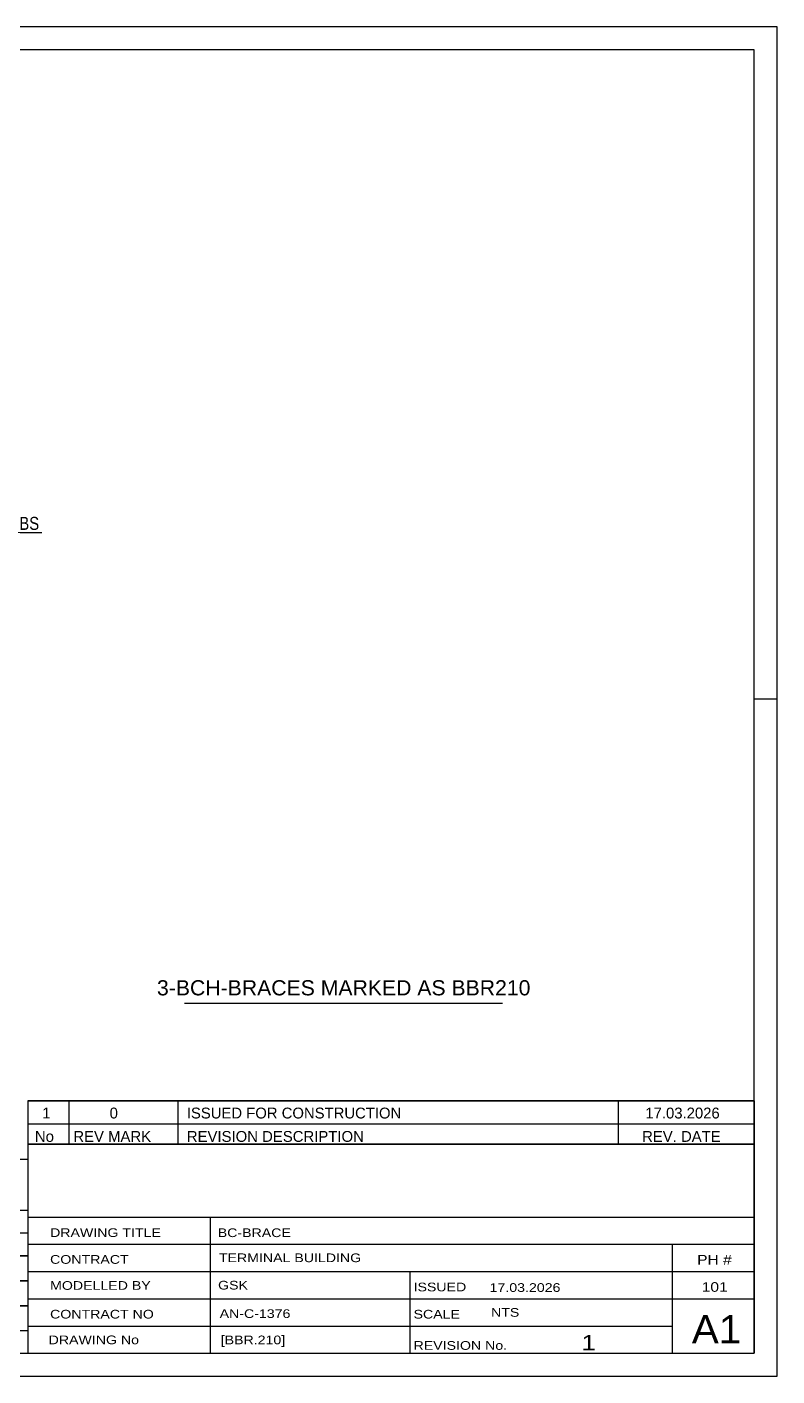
# Model space of a CAD drawing. Header units: millimetres. Extents: x 0 to 420, y 0 to 297.
# Drawn here: x 254.8 to 420, y 0 to 297 of the extents above; entities that cross this region are included whole.
import ezdxf

# ---------------------------------------------------------------- set-up
doc = ezdxf.new("R2010")
doc.units = ezdxf.units.MM
doc.styles.add('Arial', font='ARIAL.TTF', dxfattribs={"height": 0.2})
doc.styles.add('Arial Narrow', font='ARIALN.TTF', dxfattribs={"height": 0.2})

# ---------------------------------------------------------------- blocks, each defined once
blk = doc.blocks.new('Unknown-581592728-1127')
at = {"color": 5, "linetype": 'Continuous'}
for p, q in [((420, 297), (0, 297)), ((420, 0), (420, 297)), ((415, 292), (5, 292)), ((415, 5), (415, 292)), ((420, 149), (415, 149)), ((5, 5), (415, 5)), ((0, 0), (420, 0))]:
    blk.add_line(p, q, dxfattribs=at)
blk = doc.blocks.new('Unknown-581592728-2910')
at = {"color": 7, "linetype": 'Continuous'}
for p, q in [((255, 51.05), (255, 5)), ((255, 51.05), (415, 51.05)), ((415, 51), (415, 5)), ((255, 35), (415, 35)), ((295.14, 35), (295.14, 5)), ((255, 29), (415, 29)), ((397, 5.05), (397, 29.05)), ((255, 23), (415, 23)), ((339.14, 23), (339.14, 5)), ((255, 17), (415, 17)), ((255, 11), (397, 11)), ((255, 5), (415, 5))]:
    blk.add_line(p, q, dxfattribs=at)
at = {"color": 7, "style": 'Arial Narrow'}
for s, height, width, p in [('DRAWING TITLE', 1.9089, 1.425378, (259.88, 30.61)), ('BC-BRACE', 1.909, 1.425378, (296.81, 30.59)), ('TERMINAL BUILDING', 1.9089, 1.425378, (297.06, 25.07)), ('CONTRACT', 1.909, 1.425378, (259.88, 24.71)), ('MODELLED BY', 1.9089, 1.425378, (259.88, 18.98)), ('GSK', 1.909, 1.425378, (296.88, 19.04)), ('ISSUED', 1.909, 1.425378, (339.94, 18.64)), ('17.03.2026', 1.909, 1.425378, (356.69, 18.52)), ('CONTRACT NO', 1.9089, 1.425378, (259.88, 12.66)), ('AN-C-1376', 1.909, 1.425378, (297.23, 12.78)), ('SCALE', 1.909, 1.425378, (339.94, 12.65)), ('A1', 6.204, 1.25, (401.24, 7.2)), ('DRAWING No', 1.909, 1.425378, (259.56, 7)), ('[BBR.210]', 1.909, 1.425378, (297.46, 6.99)), ('1', 3.34, 1.5, (376.91, 5.68)), ('REVISION No.', 1.9089, 1.425378, (339.94, 5.77))]:
    blk.add_text(s, height=height, dxfattribs=dict(at, width=width)).set_placement(p)
at = {"color": 7, "linetype": 'Continuous', "style": 'Arial Narrow'}
for s, height, width, p in [('PH #', 2.1, 1.42538, (402.4, 24.55)), ('101', 2.1, 1.42538, (403.41, 18.55)), ('NTS', 1.909, 1.425378, (357, 13.05))]:
    blk.add_text(s, height=height, dxfattribs=dict(at, width=width)).set_placement(p)
blk = doc.blocks.new('Unknown-581592728-2911')
at = {"color": 7, "linetype": 'Continuous'}
for p, q in [((255, 60.55), (415, 60.55)), ((415, 60.55), (255, 60.55)), ((255, 60.55), (255, 55.55)), ((264, 60.55), (264, 55.55)), ((288, 60.55), (288, 55.55)), ((385, 60.55), (385, 55.55)), ((415, 60.55), (415, 55.55)), ((255, 55.55), (415, 55.55)), ((255, 55.55), (255, 51.05)), ((255, 55.55), (415, 55.55)), ((264, 55.55), (264, 51.05)), ((288, 55.55), (288, 51.05)), ((385, 55.55), (385, 51.05)), ((415, 55.55), (415, 51.05)), ((415, 51.05), (255, 51.05))]:
    blk.add_line(p, q, dxfattribs=at)
at = {"color": 7, "linetype": 'Continuous', "style": 'Arial Narrow'}
for s, height, width, p in [('1', 2.39, 1.196471, (258.16, 56.7)), ('0', 2.39, 1.196471, (273, 56.7)), ('ISSUED FOR CONSTRUCTION', 2.3861, 1.196471, (290, 56.7)), ('17.03.2026', 2.386, 1.196471, (391, 56.7)), ('No', 2.386, 1.2, (256.54, 51.55)), ('REV MARK', 2.386, 1.2, (265, 51.55)), ('REVISION DESCRIPTION', 2.3861, 1.2, (290, 51.55)), ('REV. DATE', 2.386, 1.2, (390.28, 51.55))]:
    blk.add_text(s, height=height, dxfattribs=dict(at, width=width)).set_placement(p)
blk = doc.blocks.new('Unknown-581592728-2912')
at = {"color": 7, "linetype": 'Continuous'}
for p, q in [((95, 47.75), (255, 47.75)), ((95, 36.5), (95, 47.75)), ((255, 47.75), (255, 36.5)), ((95, 36.5), (255, 36.5)), ((95, 36.5), (95, 31.5)), ((255, 36.5), (255, 31.5)), ((95, 31.5), (255, 31.5)), ((95, 31.5), (95, 26.5)), ((119, 31.5), (119, 26.5)), ((154.5, 31.5), (154.5, 26.5)), ((180.5, 31.5), (180.5, 26.5)), ((193.5, 31.5), (193.5, 26.5)), ((211, 31.5), (211, 26.5)), ((233, 31.5), (233, 26.5)), ((255, 31.5), (255, 26.5)), ((95, 26.5), (255, 26.5)), ((95, 26.45), (95, 21.05)), ((95, 26.45), (255, 26.45)), ((119, 26.5), (119, 21)), ((154.5, 26.5), (154.5, 21)), ((180.5, 26.5), (180.5, 21)), ((193.5, 26.5), (193.5, 21)), ((211, 26.5), (211, 21)), ((233, 26.5), (233, 21)), ((255, 26.45), (255, 21.05)), ((95, 21.05), (255, 21.05)), ((95, 20.95), (95, 15.55)), ((95, 20.95), (255, 20.95)), ((119, 21), (119, 15.5)), ((154.5, 21), (154.5, 15.5)), ((180.5, 21), (180.5, 15.5)), ((193.5, 21), (193.5, 15.5)), ((211, 21), (211, 15.5)), ((233, 21), (233, 15.5)), ((255, 20.95), (255, 15.55)), ((95, 15.55), (255, 15.55)), ((95, 15.45), (95, 10.05)), ((95, 15.45), (255, 15.45)), ((119, 15.5), (119, 10)), ((154.5, 15.5), (154.5, 10)), ((180.5, 15.5), (180.5, 10)), ((193.5, 15.5), (193.5, 10)), ((211, 15.5), (211, 10)), ((233, 15.5), (233, 10)), ((255, 15.45), (255, 10.05)), ((95, 10.05), (255, 10.05)), ((95, 10), (255, 10)), ((95, 10), (95, 5)), ((211, 10), (211, 5)), ((233, 10), (233, 5)), ((255, 10), (255, 5)), ((95, 5), (255, 5))]:
    blk.add_line(p, q, dxfattribs=at)
at = {"color": 7, "style": 'Arial Narrow'}
for s, height, width, p in [('GENERAL NOTES & WELD DETAILS :', 2.8633, 1.4, (96.15, 40.06)), ('REFER TYP DRAWING TYP-01', 1.9089, 1.6, (179.7, 40.16)), ("MATERIAL LIST FOR ASSEMBLY MK'D", 1.9089, 1.6, (96.15, 32.56)), ('BBR210', 1.909, 1.794707, (187.48, 32.47)), ('3', 1.91, 1.794707, (217.08, 32.56)), ('No. Required', 1.9089, 1.6, (226.41, 32.56)), ('Mark', 1.909, 1.7, (96.34, 27.5)), ('Profile', 1.909, 1.7, (129.41, 27.5)), ('Material', 1.909, 1.7, (159.54, 27.56)), ('No.', 1.909, 1.7, (184.5, 27.56)), ('Length', 1.909, 1.7, (195, 27.56)), ('Area', 1.909, 1.7, (217.5, 27.56)), ('Weight', 1.909, 1.7, (237, 27.56))]:
    blk.add_text(s, height=height, dxfattribs=dict(at, width=width)).set_placement(p)
at = {"color": 7, "linetype": 'Continuous', "style": 'Arial Narrow'}
for s, height, width, p in [('BBR210', 1.909, 1.794707, (96.5, 22.06)), ('SHS132*6', 1.909, 1.794707, (121, 22.06)), ('E350', 1.909, 1.794707, (160.74, 22.06)), ('1', 1.91, 1.794707, (184.86, 22.06)), ('1031', 1.909, 1.794707, (197.58, 22.06)), ('0.5', 1.909, 1.794707, (221.32, 22.06)), ('24.5', 1.909, 1.794707, (240.14, 22.06)), ('PL40', 1.909, 1.794707, (96.5, 16.56)), ('PL10*120', 1.909, 1.794707, (121, 16.56)), ('E350', 1.909, 1.794707, (160.74, 16.56)), ('4', 1.91, 1.794707, (184.86, 16.56)), ('150', 1.909, 1.794707, (199.77, 16.56)), ('0.0', 1.909, 1.794707, (221.32, 16.56)), ('5.7', 1.909, 1.794707, (242.33, 16.56)), ('PL41', 1.909, 1.794707, (96.5, 11.06)), ('PL10*150', 1.909, 1.794707, (121, 11.06)), ('E350', 1.909, 1.794707, (160.74, 11.06)), ('2', 1.91, 1.794707, (184.86, 11.06)), ('150', 1.909, 1.794707, (199.77, 11.06)), ('0.1', 1.909, 1.794707, (221.32, 11.06)), ('3.5', 1.909, 1.794707, (242.33, 11.06)), ('Total', 1.909, 1.7, (197.33, 6.5)), ('0.8', 1.909, 1.794707, (220.83, 6.5)), ('33.7', 1.909, 1.794707, (240.14, 6.5))]:
    blk.add_text(s, height=height, dxfattribs=dict(at, width=width)).set_placement(p)
blk = doc.blocks.new('Unknown-581592728-2913')
at = {"color": 7, "linetype": 'Continuous'}
blk.add_line((289.5, 82.05), (359.5, 82.05), dxfattribs=at)
at = {"color": 7, "style": 'Arial'}
blk.add_text('3-BCH-BRACES MARKED AS BBR210', height=3.3428, dxfattribs=at).set_placement((283.43, 83.8))
blk = doc.blocks.new('MarkSet-581592728-1762 - 1364')
at = {"color": 0}
blk.add_wipeout([(252.2, 186.28), (252.2, 189.28), (244.52, 189.28), (244.52, 186.28)], dxfattribs=at)
blk.add_wipeout([(252.2, 186.28), (252.2, 189.28), (244.52, 189.28), (244.52, 186.28)], dxfattribs=at)
at = {"color": 30, "linetype": 'Continuous'}
blk.add_line((240.42, 179.62), (243.92, 185.68), dxfattribs=at)
at = {"color": 0}
blk.add_wipeout([(257.48, 186.28), (257.48, 189.28), (253.1, 189.28), (253.1, 186.28)], dxfattribs=at)
blk.add_wipeout([(257.48, 186.28), (257.48, 189.28), (253.1, 189.28), (253.1, 186.28)], dxfattribs=at)
at = {"color": 30, "linetype": 'Continuous'}
blk.add_line((243.92, 185.68), (258.08, 185.68), dxfattribs=at)
at = {"color": 3, "style": 'Arial Narrow'}
for s, p in [('PL40', (244.52, 186.28)), ('BS', (253.1, 186.28))]:
    blk.add_text(s, height=2.863, dxfattribs=at).set_placement(p)

msp = doc.modelspace()

# ---------------------------------------------------------------- block references
for name in ['Unknown-581592728-1127', 'Unknown-581592728-2913', 'Unknown-581592728-2911', 'Unknown-581592728-2910', 'Unknown-581592728-2912']:
    msp.add_blockref(name, (0, 0))

# ---------------------------------------------------------------- next in the draw order: block references
msp.add_blockref('MarkSet-581592728-1762 - 1364', (0, 0))

doc.saveas('drawing.dxf')
